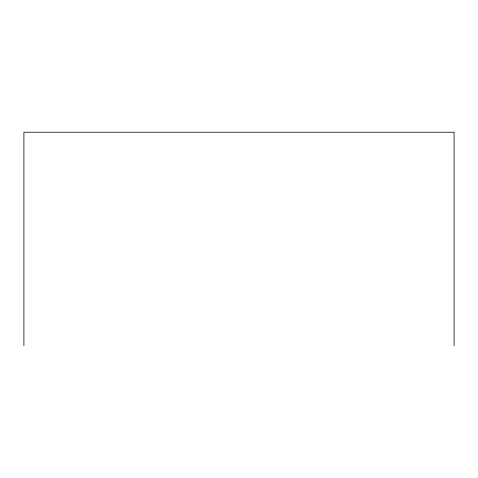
<?xml version="1.0" encoding="UTF-8"?>
<svg xmlns="http://www.w3.org/2000/svg" width="478" height="478" viewBox="0 0 478 478"><rect width="100%" height="100%" fill="white"/><g stroke="black" fill="none" stroke-linecap="round" stroke-linejoin="round"><path stroke-width="0.72" d="M454.1 345.779L454.1 132.221L23.9 132.221L23.9 345.779"/></g></svg>
